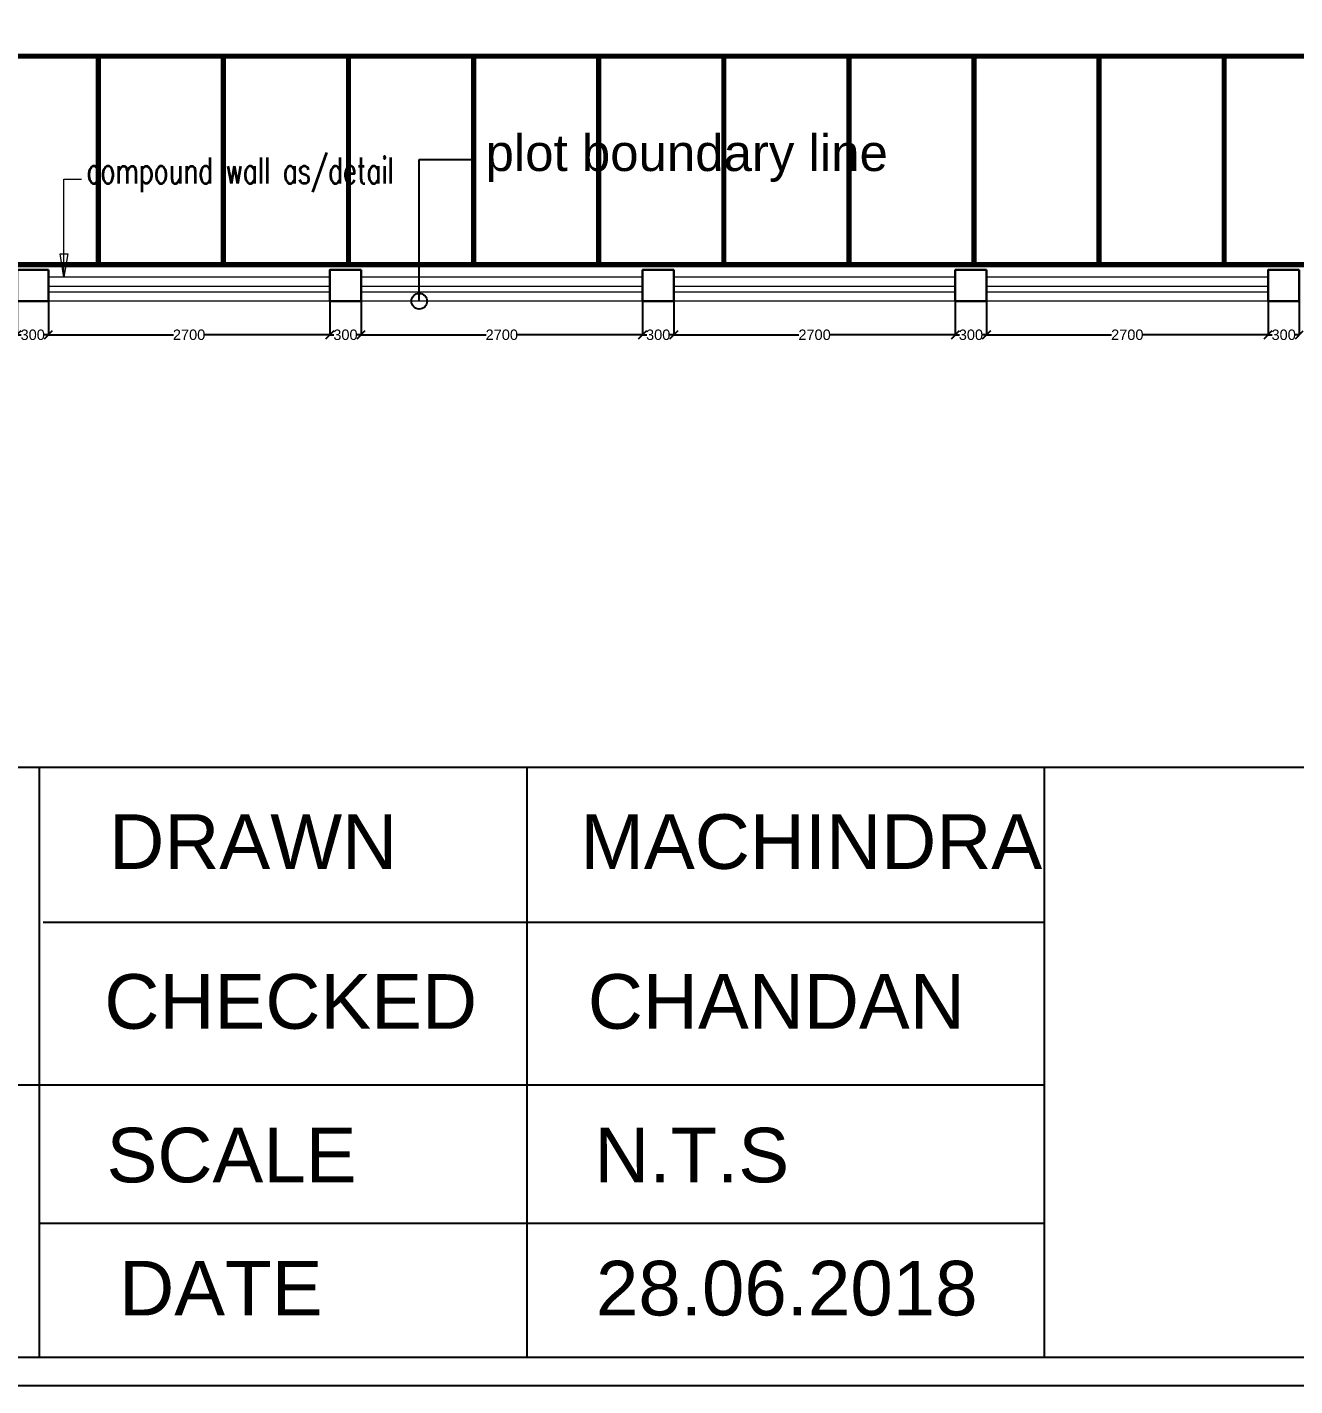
# Model space of a CAD drawing. Header units: inches. Extents: x 148614 to 294443, y 4730 to 138360.
# Drawn here: x 214256 to 226416, y 82781 to 95812 of the extents above; entities that cross this region are included whole.
import ezdxf

# ---------------------------------------------------------------- set-up
doc = ezdxf.new("R2010")
doc.units = ezdxf.units.IN
doc.header["$MEASUREMENT"] = 0
doc.linetypes.add('DASHED', pattern=[0.75, 0.5, -0.25])
doc.linetypes.add('PHANTOM2', pattern=[1.25, 0.625, -0.125, 0.125, -0.125, 0.125, -0.125])
doc.layers.get('DEFPOINTS').update_dxf_attribs({"color": 40, "lineweight": 15})
for name, color, linetype in [('ALL TEXT', 7, 'Continuous'), ('DIM 02 DMART', 8, 'Continuous'), ('title', 7, 'Continuous')]:
    doc.layers.add(name, color=color, linetype=linetype)
for name, color, linetype, lineweight in [('AR_CAR', 252, 'Continuous', 13), ('Column', 32, 'Continuous', 30), ('description text', 34, 'Continuous', 15), ('fabr ele', 235, 'Continuous', 15), ('plot boundary', 200, 'PHANTOM2', 35), ('SDA_WALL', 7, 'Continuous', 25), ('wall ele', 7, 'Continuous', 15)]:
    doc.layers.add(name, color=color, linetype=linetype, lineweight=lineweight)
doc.styles.add('ARIAL', font='arial.ttf')
doc.styles.add('dim detail', font='simplex.shx', dxfattribs={"width": 0.65})
doc.styles.add('dim inside', font='simplex.shx', dxfattribs={"width": 0.7, "height": 100})
doc.styles.add('dim outside', font='ARIALN.TTF', dxfattribs={"height": 600})
doc.styles.add('room text', font='arial.ttf', dxfattribs={"height": 150})
doc.dimstyles.new('dim gen & out side', dxfattribs={"dimtxt": 600, "dimasz": 550, "dimexe": 0, "dimexo": 0, "dimgap": 10, "dimtad": 0, "dimdec": 0, "dimzin": 0, "dimdsep": 46, "dimtxsty": 'dim outside', "dimblk": 'SMALL', "dimcen": 0.09, "dimdle": 50, "dimse1": 1, "dimse2": 1, "dimclrd": 256, "dimclrt": 256, "dimadec": 0, "dimazin": 0, "dimtfac": 1, "dimtdec": 0, "dimtofl": 0, "dimtmove": 0, "dimatfit": 3, "dimldrblk": 'SMALL', "dimfxl": 1, "dimtolj": 1, "dimtzin": 0, "dimarcsym": 2})
doc.dimstyles.new('dim inside', dxfattribs={"dimtxt": 225, "dimasz": 180, "dimexe": 0, "dimexo": 0, "dimgap": 10, "dimtad": 0, "dimdec": 0, "dimzin": 0, "dimdsep": 46, "dimtxsty": 'dim detail', "dimblk": 'SMALL', "dimcen": 0.09, "dimse1": 1, "dimse2": 1, "dimclrd": 256, "dimclrt": 256, "dimadec": 0, "dimazin": 0, "dimtfac": 1, "dimtdec": 0, "dimtofl": 0, "dimtmove": 1, "dimatfit": 3, "dimldrblk": 'SMALL', "dimfxl": 1, "dimtolj": 1, "dimtzin": 0, "dimlwd": -1, "dimarcsym": 2})
doc.dimstyles.new('Dmart', dxfattribs={"dimtxt": 100, "dimasz": 75, "dimexe": 0.0625, "dimexo": 0.0625, "dimgap": 0.09, "dimtad": 0, "dimdec": 0, "dimzin": 0, "dimdsep": 46, "dimtxsty": 'ARIAL', "dimblk": 'OBLIQUE', "dimcen": 0.09, "dimclrt": 252, "dimadec": 0, "dimazin": 0, "dimtfac": 1, "dimtdec": 0, "dimtofl": 0, "dimtmove": 1, "dimatfit": 3, "dimldrblk": 'OBLIQUE', "dimfxl": 1, "dimtolj": 1, "dimtzin": 0, "dimarcsym": 0})

# ---------------------------------------------------------------- blocks, each defined once
blk = doc.blocks.new('_Oblique')
at = {"color": 0, "linetype": 'ByBlock', "lineweight": -2}
blk.add_line((-0.5, -0.5), (0.5, 0.5), dxfattribs=at)
blk = doc.blocks.new('*D254')
at = {"layer": 'DEFPOINTS', "color": 0}
for p in [(214159, 93183), (214459, 93183), (214459, 92861)]:
    blk.add_point(p, dxfattribs=at)
at = {"layer": 'DIM 02 DMART', "color": 0, "lineweight": -2}
for p, q in [((214159, 93183), (214159, 92861)), ((214459, 93183), (214459, 92861)), ((214159, 92861), (214199, 92861)), ((214459, 92861), (214419, 92861))]:
    blk.add_line(p, q, dxfattribs=at)
at = {"layer": 'DIM 02 DMART', "color": 0, "lineweight": -2, "xscale": 75, "yscale": 75, "zscale": 75, "rotation": 180}
blk.add_blockref('_Oblique', (214159, 92861), dxfattribs=at)
at = {"layer": 'DIM 02 DMART', "color": 0, "lineweight": -2, "xscale": 75, "yscale": 75, "zscale": 75}
blk.add_blockref('_Oblique', (214459, 92861), dxfattribs=at)
at = {"layer": 'DIM 02 DMART', "color": 252, "insert": (214309, 92861), "char_height": 100, "attachment_point": 5, "style": 'ARIAL'}
blk.add_mtext('\\A1;300', dxfattribs=at)
blk = doc.blocks.new('*D255')
at = {"layer": 'DEFPOINTS', "color": 0}
for p in [(214459, 93183), (217159, 93183), (217159, 92861)]:
    blk.add_point(p, dxfattribs=at)
at = {"layer": 'DIM 02 DMART', "color": 0, "lineweight": -2}
for p, q in [((214459, 93183), (214459, 92861)), ((217159, 93183), (217159, 92861)), ((214459, 92861), (215659, 92861)), ((217159, 92861), (215959, 92861))]:
    blk.add_line(p, q, dxfattribs=at)
at = {"layer": 'DIM 02 DMART', "color": 0, "lineweight": -2, "xscale": 75, "yscale": 75, "zscale": 75, "rotation": 180}
blk.add_blockref('_Oblique', (214459, 92861), dxfattribs=at)
at = {"layer": 'DIM 02 DMART', "color": 0, "lineweight": -2, "xscale": 75, "yscale": 75, "zscale": 75}
blk.add_blockref('_Oblique', (217159, 92861), dxfattribs=at)
at = {"layer": 'DIM 02 DMART', "color": 252, "insert": (215809, 92861), "char_height": 100, "attachment_point": 5, "style": 'ARIAL'}
blk.add_mtext('\\A1;2700', dxfattribs=at)
blk = doc.blocks.new('*D256')
at = {"layer": 'DEFPOINTS', "color": 0}
for p in [(217159, 93183), (217459, 93183), (217459, 92861)]:
    blk.add_point(p, dxfattribs=at)
at = {"layer": 'DIM 02 DMART', "color": 0, "lineweight": -2}
for p, q in [((217159, 93183), (217159, 92861)), ((217459, 93183), (217459, 92861)), ((217159, 92861), (217199, 92861)), ((217459, 92861), (217419, 92861))]:
    blk.add_line(p, q, dxfattribs=at)
at = {"layer": 'DIM 02 DMART', "color": 0, "lineweight": -2, "xscale": 75, "yscale": 75, "zscale": 75, "rotation": 180}
blk.add_blockref('_Oblique', (217159, 92861), dxfattribs=at)
at = {"layer": 'DIM 02 DMART', "color": 0, "lineweight": -2, "xscale": 75, "yscale": 75, "zscale": 75}
blk.add_blockref('_Oblique', (217459, 92861), dxfattribs=at)
at = {"layer": 'DIM 02 DMART', "color": 252, "insert": (217309, 92861), "char_height": 100, "attachment_point": 5, "style": 'ARIAL'}
blk.add_mtext('\\A1;300', dxfattribs=at)
blk = doc.blocks.new('*D257')
at = {"layer": 'DEFPOINTS', "color": 0}
for p in [(217459, 93183), (220159, 93183), (220159, 92861)]:
    blk.add_point(p, dxfattribs=at)
at = {"layer": 'DIM 02 DMART', "color": 0, "lineweight": -2}
for p, q in [((217459, 93183), (217459, 92861)), ((220159, 93183), (220159, 92861)), ((217459, 92861), (218659, 92861)), ((220159, 92861), (218959, 92861))]:
    blk.add_line(p, q, dxfattribs=at)
at = {"layer": 'DIM 02 DMART', "color": 0, "lineweight": -2, "xscale": 75, "yscale": 75, "zscale": 75, "rotation": 180}
blk.add_blockref('_Oblique', (217459, 92861), dxfattribs=at)
at = {"layer": 'DIM 02 DMART', "color": 0, "lineweight": -2, "xscale": 75, "yscale": 75, "zscale": 75}
blk.add_blockref('_Oblique', (220159, 92861), dxfattribs=at)
at = {"layer": 'DIM 02 DMART', "color": 252, "insert": (218809, 92861), "char_height": 100, "attachment_point": 5, "style": 'ARIAL'}
blk.add_mtext('\\A1;2700', dxfattribs=at)
blk = doc.blocks.new('*D258')
at = {"layer": 'DEFPOINTS', "color": 0}
for p in [(220159, 93183), (220459, 93183), (220459, 92861)]:
    blk.add_point(p, dxfattribs=at)
at = {"layer": 'DIM 02 DMART', "color": 0, "lineweight": -2}
for p, q in [((220159, 93183), (220159, 92861)), ((220459, 93183), (220459, 92861)), ((220159, 92861), (220199, 92861)), ((220459, 92861), (220419, 92861))]:
    blk.add_line(p, q, dxfattribs=at)
at = {"layer": 'DIM 02 DMART', "color": 0, "lineweight": -2, "xscale": 75, "yscale": 75, "zscale": 75, "rotation": 180}
blk.add_blockref('_Oblique', (220159, 92861), dxfattribs=at)
at = {"layer": 'DIM 02 DMART', "color": 0, "lineweight": -2, "xscale": 75, "yscale": 75, "zscale": 75}
blk.add_blockref('_Oblique', (220459, 92861), dxfattribs=at)
at = {"layer": 'DIM 02 DMART', "color": 252, "insert": (220309, 92861), "char_height": 100, "attachment_point": 5, "style": 'ARIAL'}
blk.add_mtext('\\A1;300', dxfattribs=at)
blk = doc.blocks.new('*D259')
at = {"layer": 'DEFPOINTS', "color": 0}
for p in [(220459, 93183), (223159, 93183), (223159, 92861)]:
    blk.add_point(p, dxfattribs=at)
at = {"layer": 'DIM 02 DMART', "color": 0, "lineweight": -2}
for p, q in [((220459, 93183), (220459, 92861)), ((223159, 93183), (223159, 92861)), ((220459, 92861), (221659, 92861)), ((223159, 92861), (221959, 92861))]:
    blk.add_line(p, q, dxfattribs=at)
at = {"layer": 'DIM 02 DMART', "color": 0, "lineweight": -2, "xscale": 75, "yscale": 75, "zscale": 75, "rotation": 180}
blk.add_blockref('_Oblique', (220459, 92861), dxfattribs=at)
at = {"layer": 'DIM 02 DMART', "color": 0, "lineweight": -2, "xscale": 75, "yscale": 75, "zscale": 75}
blk.add_blockref('_Oblique', (223159, 92861), dxfattribs=at)
at = {"layer": 'DIM 02 DMART', "color": 252, "insert": (221809, 92861), "char_height": 100, "attachment_point": 5, "style": 'ARIAL'}
blk.add_mtext('\\A1;2700', dxfattribs=at)
blk = doc.blocks.new('*D260')
at = {"layer": 'DEFPOINTS', "color": 0}
for p in [(223159, 93183), (223459, 93183), (223459, 92861)]:
    blk.add_point(p, dxfattribs=at)
at = {"layer": 'DIM 02 DMART', "color": 0, "lineweight": -2}
for p, q in [((223159, 93183), (223159, 92861)), ((223459, 93183), (223459, 92861)), ((223159, 92861), (223199, 92861)), ((223459, 92861), (223419, 92861))]:
    blk.add_line(p, q, dxfattribs=at)
at = {"layer": 'DIM 02 DMART', "color": 0, "lineweight": -2, "xscale": 75, "yscale": 75, "zscale": 75, "rotation": 180}
blk.add_blockref('_Oblique', (223159, 92861), dxfattribs=at)
at = {"layer": 'DIM 02 DMART', "color": 0, "lineweight": -2, "xscale": 75, "yscale": 75, "zscale": 75}
blk.add_blockref('_Oblique', (223459, 92861), dxfattribs=at)
at = {"layer": 'DIM 02 DMART', "color": 252, "insert": (223309, 92861), "char_height": 100, "attachment_point": 5, "style": 'ARIAL'}
blk.add_mtext('\\A1;300', dxfattribs=at)
blk = doc.blocks.new('*D261')
at = {"layer": 'DEFPOINTS', "color": 0}
for p in [(223459, 93183), (226159, 93273), (226159, 92861)]:
    blk.add_point(p, dxfattribs=at)
at = {"layer": 'DIM 02 DMART', "color": 0, "lineweight": -2}
for p, q in [((223459, 93183), (223459, 92861)), ((226159, 93273), (226159, 92861)), ((223459, 92861), (224659, 92861)), ((226159, 92861), (224959, 92861))]:
    blk.add_line(p, q, dxfattribs=at)
at = {"layer": 'DIM 02 DMART', "color": 0, "lineweight": -2, "xscale": 75, "yscale": 75, "zscale": 75, "rotation": 180}
blk.add_blockref('_Oblique', (223459, 92861), dxfattribs=at)
at = {"layer": 'DIM 02 DMART', "color": 0, "lineweight": -2, "xscale": 75, "yscale": 75, "zscale": 75}
blk.add_blockref('_Oblique', (226159, 92861), dxfattribs=at)
at = {"layer": 'DIM 02 DMART', "color": 252, "insert": (224809, 92861), "char_height": 100, "attachment_point": 5, "style": 'ARIAL'}
blk.add_mtext('\\A1;2700', dxfattribs=at)
blk = doc.blocks.new('*D262')
at = {"layer": 'DEFPOINTS', "color": 0}
for p in [(226159, 93273), (226459, 93183), (226459, 92861)]:
    blk.add_point(p, dxfattribs=at)
at = {"layer": 'DIM 02 DMART', "color": 0, "lineweight": -2}
for p, q in [((226159, 93273), (226159, 92861)), ((226459, 93183), (226459, 92861)), ((226159, 92861), (226199, 92861)), ((226459, 92861), (226419, 92861))]:
    blk.add_line(p, q, dxfattribs=at)
at = {"layer": 'DIM 02 DMART', "color": 0, "lineweight": -2, "xscale": 75, "yscale": 75, "zscale": 75, "rotation": 180}
blk.add_blockref('_Oblique', (226159, 92861), dxfattribs=at)
at = {"layer": 'DIM 02 DMART', "color": 0, "lineweight": -2, "xscale": 75, "yscale": 75, "zscale": 75}
blk.add_blockref('_Oblique', (226459, 92861), dxfattribs=at)
at = {"layer": 'DIM 02 DMART', "color": 252, "insert": (226309, 92861), "char_height": 100, "attachment_point": 5, "style": 'ARIAL'}
blk.add_mtext('\\A1;300', dxfattribs=at)

msp = doc.modelspace()

# ---------------------------------------------------------------- linework, layer by layer
at = {"linetype": 'ByBlock', "lineweight": 0}
msp.add_lwpolyline([(181177.8, 88710.7), (259017.4, 88710.7), (259017.4, 83051.5), (181177.8, 83051.5)], close=True, dxfattribs=at)
at = {"layer": 'AR_CAR', "lineweight": 5, "const_width": 50}
for points in [[(213738.6, 95533.5), (214938.6, 95533.5), (214938.6, 93533.5), (213738.6, 93533.5)], [(214938.6, 95533.5), (216138.6, 95533.5), (216138.6, 93533.5), (214938.6, 93533.5)], [(216138.6, 95533.5), (217338.6, 95533.5), (217338.6, 93533.5), (216138.6, 93533.5)], [(217338.6, 95533.5), (218538.6, 95533.5), (218538.6, 93533.5), (217338.6, 93533.5)], [(218538.6, 95533.5), (219738.6, 95533.5), (219738.6, 93533.5), (218538.6, 93533.5)], [(219738.6, 95533.5), (220938.6, 95533.5), (220938.6, 93533.5), (219738.6, 93533.5)], [(220938.6, 95533.5), (222138.6, 95533.5), (222138.6, 93533.5), (220938.6, 93533.5)], [(222138.6, 95533.5), (223338.6, 95533.5), (223338.6, 93533.5), (222138.6, 93533.5)], [(223338.6, 95533.5), (224538.6, 95533.5), (224538.6, 93533.5), (223338.6, 93533.5)], [(224538.6, 95533.5), (225738.6, 95533.5), (225738.6, 93533.5), (224538.6, 93533.5)], [(225738.6, 95533.5), (226938.6, 95533.5), (226938.6, 93533.5), (225738.6, 93533.5)]]:
    msp.add_lwpolyline(points, close=True, dxfattribs=at)
at = {"layer": 'Column', "ltscale": 20}
for points in [[(214459, 93483.5), (214159, 93483.5), (214159, 93183.5), (214459, 93183.5)], [(217459, 93483.5), (217159, 93483.5), (217159, 93183.5), (217459, 93183.5)], [(220459, 93483.5), (220159, 93483.5), (220159, 93183.5), (220459, 93183.5)], [(223459, 93483.5), (223159, 93483.5), (223159, 93183.5), (223459, 93183.5)], [(226459, 93483.5), (226159, 93483.5), (226159, 93183.5), (226459, 93183.5)]]:
    msp.add_lwpolyline(points, close=True, dxfattribs=at)
at = {"layer": 'DIM 02 DMART'}
for points in [[(180907.1, 82780.7), (180907.1, 138360.3), (259288.1, 138360.3), (259288.1, 82780.7)], [(181177.8, 83051.5), (181177.8, 138089.5), (259017.4, 138089.5), (259017.4, 83051.5)]]:
    msp.add_lwpolyline(points, close=True, dxfattribs=at)
at = {"layer": 'fabr ele'}
for points in [[(217159, 93323.5), (214459, 93323.5)], [(220159, 93323.5), (217459, 93323.5)], [(220459, 93273.5), (223159, 93273.5), (223159, 93323.5), (220459, 93323.5)], [(214459, 93273.5), (217159, 93273.5)], [(217459, 93273.5), (220159, 93273.5)]]:
    msp.add_lwpolyline(points, dxfattribs=at)
msp.add_lwpolyline([(226159, 93323.5), (223459, 93323.5), (223459, 93273.5), (226159, 93273.5)], close=True, dxfattribs=at)
at = {"layer": 'SDA_WALL', "ltscale": 0.5}
msp.add_lwpolyline([(181177.8, 138089.5), (259017.4, 138089.5), (259017.4, 88710.7), (181177.8, 88710.7)], close=True, dxfattribs=at)
at = {"layer": 'title'}
for p, q in [((214369.7, 88710.7), (214369.7, 83051.5)), ((219048.4, 88710.7), (219048.4, 83051.5)), ((224012.7, 88710.7), (224012.7, 83051.5)), ((214408.8, 87226.5), (224012.7, 87226.5)), ((208177.8, 85667.3), (224012.7, 85667.3)), ((214369.7, 84341.5), (224012.7, 84341.5))]:
    msp.add_line(p, q, dxfattribs=at)
at = {"layer": 'wall ele'}
for p, q in [((217159, 93413.5), (214459, 93413.5)), ((220159, 93413.5), (217459, 93413.5)), ((223159, 93413.5), (220459, 93413.5)), ((226159, 93413.5), (223459, 93413.5)), ((223159, 93183.5), (208937.6, 93183.5)), ((226159, 93183.5), (223459, 93183.5))]:
    msp.add_line(p, q, dxfattribs=at)

# ---------------------------------------------------------------- texts
at = {"layer": 'ALL TEXT', "color": 7, "linetype": 'DASHED', "ltscale": 0.9, "char_height": 523.65, "attachment_point": 1, "style": 'ARIAL'}
for s, insert, width in [('DRAWN', (215043, 88262.4), 4421.963), ('MACHINDRA', (219563.2, 88262.4), 4421.963), ('CHECKED', (214995.8, 86729.1), 2621.301), ('CHANDAN', (219634, 86729.1), 2621.301), ('SCALE', (215017.3, 85255.6), 2621.301), ('N.T.S', (219696.3, 85255.6), 2621.301), ('DATE', (215138.2, 83979.4), 2621.301), ('28.06.2018', (219712.3, 83979.4), 2621.301)]:
    msp.add_mtext(s, dxfattribs=dict(at, insert=insert, width=width))
at = {"layer": 'description text', "insert": (214824.6, 94561.6), "char_height": 250, "width": 4941.205, "attachment_point": 1, "style": 'dim inside'}
msp.add_mtext('\\pxql;compound wall as/detail', dxfattribs=at)
at = {"layer": 'plot boundary', "linetype": 'PHANTOM2', "ltscale": 7000, "insert": (218652.9, 94326.5), "char_height": 350, "width": 12787.426, "attachment_point": 7, "style": 'room text'}
msp.add_mtext('plot boundary line', dxfattribs=at)

# ---------------------------------------------------------------- dimensions: what is measured, and where the dimension line sits
at = {"layer": 'DIM 02 DMART'}
for base, p1, p2, picture, middle in [((214459, 92861.1), (214159, 93183.5), (214459, 93183.5), '*D254', (214309, 92861.1)), ((217159, 92861.1), (214459, 93183.5), (217159, 93183.5), '*D255', (215809, 92861.1)), ((217459, 92861.1), (217159, 93183.5), (217459, 93183.5), '*D256', (217309, 92861.1)), ((220159, 92861.1), (217459, 93183.5), (220159, 93183.5), '*D257', (218809, 92861.1)), ((220459, 92861.1), (220159, 93183.5), (220459, 93183.5), '*D258', (220309, 92861.1)), ((223159, 92861.1), (220459, 93183.5), (223159, 93183.5), '*D259', (221809, 92861.1)), ((223459, 92861.1), (223159, 93183.5), (223459, 93183.5), '*D260', (223309, 92861.1)), ((226159, 92861.1), (223459, 93183.5), (226159, 93273.5), '*D261', (224809, 92861.1)), ((226459, 92861.1), (226159, 93273.5), (226459, 93183.5), '*D262', (226309, 92861.1))]:
    dim = msp.add_linear_dim(base=base, p1=p1, p2=p2, dimstyle='Dmart', dxfattribs=at)
    dim.commit()
    dim.dimension.update_dxf_attribs({"geometry": picture, "text_midpoint": middle})

# ---------------------------------------------------------------- leaders
at = {"layer": 'description text'}
msp.add_leader([(214609.1, 93413.5), (214609.1, 94352.3), (214776.3, 94352.3)], dimstyle='dim inside', override={"dimasz": 225, "dimldrblk": 'ClosedBlank', "dimfxl": 50}, dxfattribs=at)
at = {"layer": 'plot boundary', "linetype": 'PHANTOM2', "lineweight": 18, "ltscale": 7000}
msp.add_leader([(218016.7, 93183.5), (218016.7, 94542.8), (218514.6, 94542.8)], dimstyle='dim gen & out side', override={"dimasz": 300, "dimgap": 10, "dimtad": 0}, dxfattribs=at)

doc.saveas('drawing.dxf')
